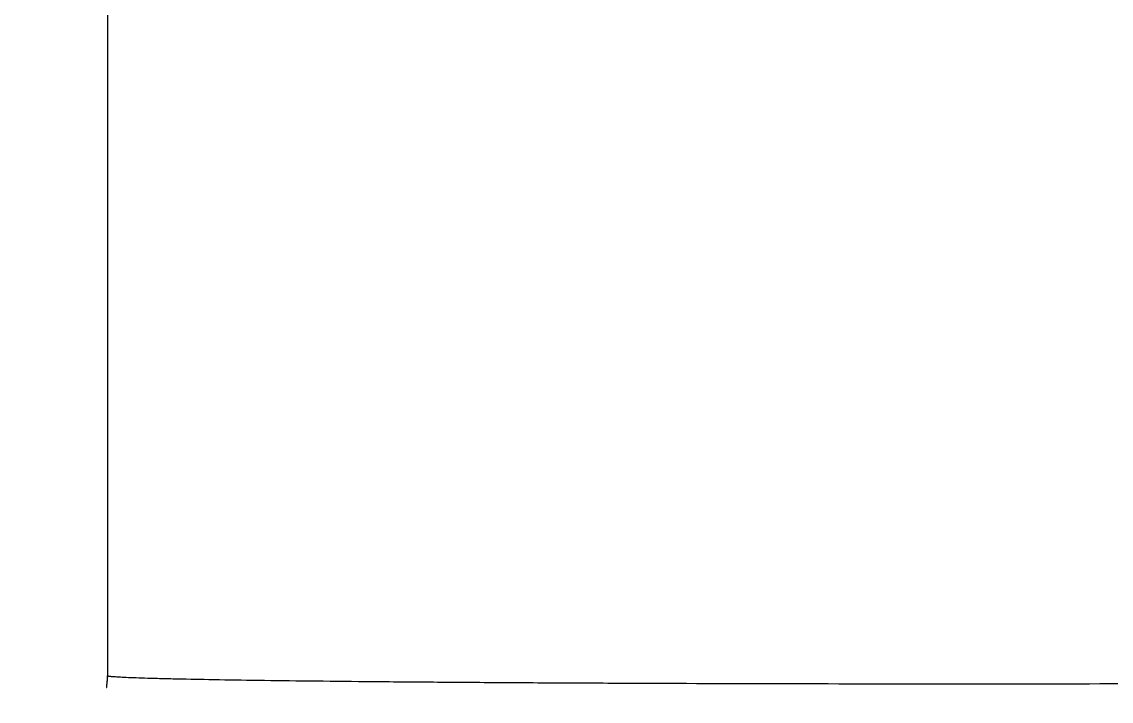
# Model space of a CAD drawing. Extents: x 16296660632 to 16296678915, y -37409619871 to -37409615350.
# Drawn here: x 16296676175.06 to 16296676200.5, y -37409618005.15 to -37409617989.29 of the extents above; entities that cross this region are included whole.
import ezdxf

# ---------------------------------------------------------------- set-up
doc = ezdxf.new("R2010")
doc.units = 0
doc.header["$LTSCALE"] = 10
doc.header["$MEASUREMENT"] = 0
doc.layers.get('0').update_dxf_attribs({"linetype": 'CONTINUOUS'})

msp = doc.modelspace()

# ---------------------------------------------------------------- linework, layer by layer
at = {"ltscale": 0.5}
msp.add_line((16296676177.063299, -37409617942.750816), (16296676177.063299, -37409618004.554497), dxfattribs=at)
msp.add_arc((16296676175.063299, -37409618004.554466), 2, 270, 0, dxfattribs=at)
msp.add_open_spline([(16296676177.063299, -37409618004.554466), (16296676177.063299, -37409618004.792618), (16296676177.01914, -37409618005.03437), (16296676176.93565, -37409618005.257393)], degree=3, dxfattribs=at)
for points, knots in [([(16296676197.063299, -37409618004.746384), (16296676195.762991, -37409618004.746384), (16296676193.2124, -37409618004.744019), (16296676190.070499, -37409618004.735062), (16296676187.66786, -37409618004.724228), (16296676185.99008, -37409618004.714638), (16296676184.418909, -37409618004.703537), (16296676182.96945, -37409618004.69104), (16296676181.655661, -37409618004.677277), (16296676180.49015, -37409618004.662399), (16296676179.48418, -37409618004.646584), (16296676178.75012, -37409618004.63208), (16296676178.249781, -37409618004.619759), (16296676177.94186, -37409618004.610924), (16296676177.680031, -37409618004.601997), (16296676177.464701, -37409618004.59304), (16296676177.296921, -37409618004.584099), (16296676177.186029, -37409618004.576134), (16296676177.122431, -37409618004.569389), (16296676177.090811, -37409618004.564812), (16296676177.076599, -37409618004.561523), (16296676177.063299, -37409618004.554497)], [0, 0, 0, 0, 0.19507776, 0.382649489, 0.471361063, 0.555534657, 0.634361168, 0.707079747, 0.772996953, 0.831471661, 0.881947307, 0.92393527, 0.941618971, 0.95703378, 0.970147113, 0.98092888, 0.989350061, 0.995393297, 0.99752176, 0.999055588, 1, 1, 1, 1]), ([(16296676217.063299, -37409618004.554497), (16296676217.049999, -37409618004.561523), (16296676217.035801, -37409618004.564812), (16296676217.004181, -37409618004.569389), (16296676216.940571, -37409618004.576134), (16296676216.829679, -37409618004.584099), (16296676216.6619, -37409618004.59304), (16296676216.446569, -37409618004.601997), (16296676216.184731, -37409618004.610924), (16296676215.87682, -37409618004.619759), (16296676215.37648, -37409618004.63208), (16296676214.64241, -37409618004.646584), (16296676213.63644, -37409618004.662399), (16296676212.47094, -37409618004.677277), (16296676211.15715, -37409618004.69104), (16296676209.707689, -37409618004.703537), (16296676208.13652, -37409618004.714638), (16296676206.458731, -37409618004.724228), (16296676204.056101, -37409618004.735062), (16296676200.9142, -37409618004.744019), (16296676198.363609, -37409618004.746384), (16296676197.063299, -37409618004.746384)], [0, 0, 0, 0, 0.000944248, 0.00247805, 0.004606589, 0.010650128, 0.019071555, 0.029853379, 0.042966652, 0.05838137, 0.076065021, 0.11805299, 0.16852864, 0.227003316, 0.292920495, 0.365639048, 0.444465525, 0.528639095, 0.617350648, 0.804922262, 1, 1, 1, 1])]:
    msp.add_open_spline(points, degree=3, knots=knots, dxfattribs=at)

doc.saveas('drawing.dxf')
